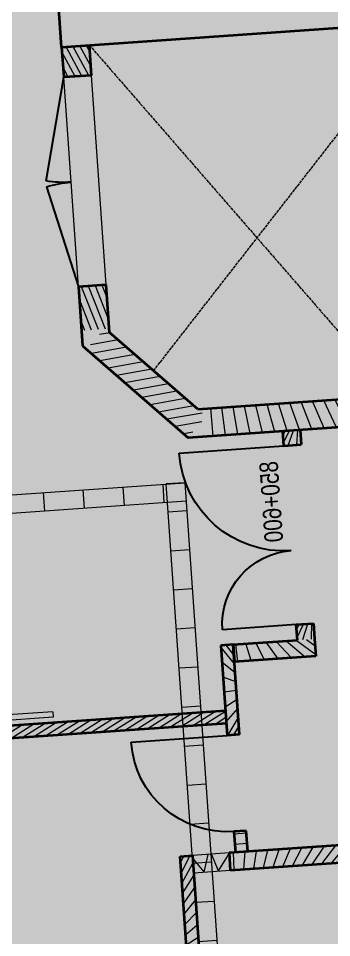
# Model space of a CAD drawing. Header units: millimetres. Extents: x 833941507 to 1669051331, y 817666127 to 1636299673.
# Drawn here: x 834513443 to 834515980, y 817993087 to 818000525 of the extents above; entities that cross this region are included whole.
import ezdxf

# ---------------------------------------------------------------- set-up
doc = ezdxf.new("R2010")
doc.units = ezdxf.units.MM
doc.header["$LTSCALE"] = 3
doc.linetypes.add('ACAD_ISO04W033', pattern=[10, 8, -1, 0, -1])
doc.linetypes.add('DASH', pattern=[0.35, 0.25, -0.1])
for name, color, linetype, lineweight in [('3A35X-MAGP-P-B01-0$0$UAJ-22INWA', 6, 'Continuous', 35), ('3A35X-MAGP-P-B01-0$0$UAJ-22INWA-h', 251, 'Continuous', 9), ('ACM921__', 6, 'Continuous', 0), ('Hatch (LTC&CB)', 252, 'Continuous', 35), ('UAJ-22INWA', 6, 'Continuous', 35), ('UAJ-22INWA-a', 1, 'Continuous', 13), ('UAJ-22INWA-h', 251, 'Continuous', 9), ('UAJ-23FLOR-a', 1, 'Continuous', 13), ('UAJ-23FLOR-h', 251, 'Continuous', 9), ('UAJ-24STAI-x', 9, 'ACAD_ISO04W033', 5), ('UAJ-32INFR', 7, 'Continuous', 25), ('UAJ-34RAIL-a', 1, 'Continuous', 13)]:
    doc.layers.add(name, color=color, linetype=linetype, lineweight=lineweight)
doc.layers.add('UAJ-01LAYO-$', color=32, linetype='Continuous', lineweight=5, plot=False)
doc.styles.add('3A35X-MAGP-P-ADR-B01-L1$0$Kowloon_standard', font='arial.ttf', dxfattribs={"width": 0.8, "height": 2})

# ---------------------------------------------------------------- blocks, each defined once
blk = doc.blocks.new('BOX_CUL_20171026')
at = {"layer": 'ACM921__', "linetype": 'DASH', "ltscale": 5}
blk.add_arc((834538.0260069832, 818000.6362612521), 29, 142.6489659040198, 183.9905017924145, dxfattribs=at)
at = {"layer": 'ACM921__', "ltscale": 25}
blk.add_arc((834538.0260069832, 818000.6362612521), 28.5, 142.6489659040198, 183.9905017924145, dxfattribs=at)
blk = doc.blocks.new('*U504')
at = {"layer": 'UAJ-22INWA-h'}
h = blk.add_hatch(dxfattribs=at)
h.set_pattern_fill('ANSI31', color=256, scale=20)
h.set_pattern_definition([(45, (24.99999839500106, -1536.293133563305), (-44.90128060534576, 44.90128060534577), [])])
h.paths.add_polyline_path([(-6.406935426639393e-09, -446.2567444980222), (4.279654604033567e-07, -90.03638809390009), (224.9999985206168, -90.03638831741819), (224.9999985630816, -446.2567443639122)])
at = {"layer": 'UAJ-22INWA'}
for p, q in [((1.443235569695867e-07, -475.0947731035319), (2.789538484719856e-07, -90.03638833231867)), ((224.9999985951226, -90.03638829242891), (224.9999985590912, -568.2914158027022))]:
    blk.add_line(p, q, dxfattribs=at)
blk.add_lwpolyline([(3.885034857376013e-06, -90.03638835585593), (225.0000024545234, -90.03638831711396)], dxfattribs=at)
blk = doc.blocks.new('*U505')
at = {"layer": 'UAJ-22INWA-h'}
h = blk.add_hatch(dxfattribs=at)
h.set_pattern_fill('ANSI31', color=256, scale=20)
h.set_pattern_definition([(45, (24.99999843939287, -1908.677825745343), (-44.90128060534576, 44.90128060534577), [])])
h.paths.add_polyline_path([(1.268081177840941e-07, -1563.74440148455), (3.391422183085524e-07, 655.0665767105877), (224.9999984317936, 655.0665764870698), (224.9999986962966, -1563.744401350439)])
at = {"layer": 'UAJ-22INWA'}
for p, q in [((2.797481392523666e-07, -1629.652176598899), (1.90130605108179e-07, 655.0665977624918)), ((224.9999985062994, 655.0665765066257), (224.9999986956201, -1722.844422027967))]:
    blk.add_line(p, q, dxfattribs=at)
blk.add_lwpolyline([(3.796211615281209e-06, 655.0665764486332), (225.0000023657001, 655.0665764873754)], dxfattribs=at)
blk = doc.blocks.new('*U653')
at = {"layer": 'UAJ-22INWA-h'}
h = blk.add_hatch(dxfattribs=at)
h.set_pattern_fill('ANSI31', color=256, scale=20)
h.set_pattern_definition([(45, (-100.0000043544773, 21528.00278022779), (-44.90128060534576, 44.90128060534577), [])])
h.paths.add_polyline_path([(-1.342319876584952e-06, 10760.19302278578), (-9.855999962837814e-07, 11767.8097584879), (99.99999710705137, 11767.80975818988), (99.99999722716865, 10760.19302284538)])
at = {"layer": 'UAJ-22INWA'}
for p, q in [((-1.193308264653581e-06, 10760.1930230242), (-1.134612984689123e-06, 11767.83285165061)), ((99.99999718155716, 11767.80975834583), (99.99999721226749, 10760.19295153243))]:
    blk.add_line(p, q, dxfattribs=at)
blk.add_lwpolyline([(2.471469400688875e-06, 11767.80975822595), (100.0000010409579, 11767.80975819018)], dxfattribs=at)
blk = doc.blocks.new('*U654')
at = {"layer": 'UAJ-22INWA-h'}
h = blk.add_hatch(dxfattribs=at)
h.set_pattern_fill('CAS_ISOLATIE', color=256, scale=150)
h.set_pattern_definition([(59.99999999999999, (0, 0), (-129.9038105676658, 75.00000000000001), []), (120, (0, 0), (-129.9038105676658, -74.99999999999997), [])])
h.paths.add_polyline_path([(0, 0), (300, 0), (300, 140.0000000000003), (0, 140.0000000000003)])
at = {"layer": 'UAJ-22INWA-a'}
blk.add_lwpolyline([(0, 0), (300, 0), (300, 140.0000000000003), (0, 140.0000000000003)], close=True, dxfattribs=at)
blk = doc.blocks.new('*U753')
at = {"layer": 'UAJ-22INWA-h'}
h = blk.add_hatch(dxfattribs=at)
h.set_pattern_fill('ANSI31', color=256, scale=20)
h.set_pattern_definition([(45, (24.99999756699799, 5409.500002336097), (-44.90128060534576, 44.90128060534577), [])])
h.paths.add_polyline_path([(-3.766871543575689e-07, 2659.878739722024), (-2.975738766508584e-08, 3749.621263585454), (224.999998062894, 3749.621263361937), (224.9999981928014, 2659.878739856135)])
at = {"layer": 'UAJ-22INWA'}
for p, q in [((224.999998133483, 3793.429924343459), (224.9999981779002, 2659.878739914005)), ((-2.332307271915709e-07, 2753.079274711238), (-1.758258016762377e-07, 3700.242596096994))]:
    blk.add_line(p, q, dxfattribs=at)
blk = doc.blocks.new('*U750')
at = {"layer": 'UAJ-23FLOR-h'}
h = blk.add_hatch(dxfattribs=at)
h.set_pattern_fill('ANSI31', color=256, scale=100, angle=315)
h.set_pattern_definition([(0, (-50.00000702234729, 42743.86962541776), (8.526512829121202e-14, 317.4999999999999), [])])
h.paths.add_polyline_path([(-1.905734308138562e-06, 15486.45353436497), (-2.951314741039823e-06, 28257.41609195645), (149.9999950025959, 28257.41609180066), (149.9999965250135, 15486.45353456681)])
at = {"layer": 'UAJ-22INWA-h'}
blk.add_lwpolyline([(-1.905734308138562e-06, 15486.45353436497), (149.9999965250135, 15486.45353447144)], dxfattribs=at)
at = {"layer": 'UAJ-23FLOR-h'}
for p, q in [((-1.75672269617618e-06, 15486.4535340831), (-3.100326352971195e-06, 28257.41609171803)), ((149.9999950771016, 28257.41630856804), (149.9999965101122, 15486.45560063905))]:
    blk.add_line(p, q, dxfattribs=at)
blk = doc.blocks.new('*U752')
at = {"layer": 'UAJ-23FLOR-h'}
h = blk.add_hatch(dxfattribs=at)
h.set_pattern_fill('ANSI31', color=256, scale=100, angle=315)
h.set_pattern_definition([(0, (-50.00000783039351, 50671.9913309471), (8.526512829121202e-14, 317.4999999999999), [])])
h.paths.add_polyline_path([(-2.960669718277131e-06, 24335.89192336768), (-2.841485212456973e-06, 27336.09940850583), (149.9999952494851, 27336.09940832728), (149.9999956071377, 24335.89192354675)])
at = {"layer": 'UAJ-22INWA-h'}
blk.add_lwpolyline([(-2.960669718277131e-06, 24335.89192336768), (149.9999956071377, 24335.89192345139)], dxfattribs=at)
at = {"layer": 'UAJ-23FLOR-h'}
for p, q in [((-2.811658106314749e-06, 24335.89192308581), (-2.990496824403588e-06, 27336.09940852315)), ((149.9999953239908, 27336.09962509466), (149.999995605665, 24185.69775755088))]:
    blk.add_line(p, q, dxfattribs=at)
blk = doc.blocks.new('*U764')
at = {"layer": 'UAJ-22INWA-h'}
h = blk.add_hatch(dxfattribs=at)
h.set_pattern_fill('ANSI31', color=256, scale=20)
h.set_pattern_definition([(45, (-60.00000478394236, 25130.61632382497), (-44.90128060534576, 44.90128060534577), [])])
h.paths.add_polyline_path([(-1.609992551721007e-06, 13005.59406988319), (-1.147392339362341e-06, 13125.02225496384), (139.999996945259, 13125.02225468965), (139.999996959496, 13005.59406996663)])
at = {"layer": 'UAJ-22INWA'}
for p, q in [((-1.460980939789636e-06, 13005.59407012161), (-1.296403951297469e-06, 13125.02225478845)), ((139.9999970197651, 13125.01969866817), (139.9999969445948, 13005.59369548023))]:
    blk.add_line(p, q, dxfattribs=at)
blk.add_lwpolyline([(-1.609992551721007e-06, 13005.59406988319), (139.999996959496, 13005.59406987127)], dxfattribs=at)
blk = doc.blocks.new('*U776')
at = {"layer": 'UAJ-22INWA-h'}
h = blk.add_hatch(dxfattribs=at)
h.set_pattern_fill('ANSI31', color=256, scale=20)
h.set_pattern_definition([(45, (-100.0000015105299, -2328.757411770603), (-44.90128060534576, 44.90128060534577), [])])
h.paths.add_polyline_path([(2.189131294016988e-07, -2336.378804842715), (2.971144681396254e-07, 1007.621394118), (99.99999838976584, 1007.621393819977), (99.99999878840165, -2336.37880478311)])
at = {"layer": 'UAJ-22INWA'}
for p, q in [((3.679247413330699e-07, -2336.378804604296), (1.481028562082542e-07, 1007.621393879582)), ((99.99999846427161, 1007.621393844966), (99.9999987735005, -2336.378804892915))]:
    blk.add_line(p, q, dxfattribs=at)
blk = doc.blocks.new('*U777')
at = {"layer": '3A35X-MAGP-P-B01-0$0$UAJ-22INWA-h'}
h = blk.add_hatch(dxfattribs=at)
h.set_pattern_fill('ANSI31', color=256, scale=20)
h.set_pattern_definition([(45, (-60.00000145213949, -3415.205028116439), (-44.90128060534576, 44.90128060534577), [])])
h.paths.add_polyline_path([(1.237235096596123e-07, -1537.870268742232), (5.21818719789735e-07, -877.3347582842223), (139.9999985433458, -877.3347586263419), (139.9999986220878, -1537.870268726724)])
at = {"layer": '3A35X-MAGP-P-B01-0$0$UAJ-22INWA'}
for p, q in [((139.9999986178516, -877.3347586013526), (139.9999986071866, -1537.870268836529)), ((2.727351215909834e-07, -1537.870268503814), (3.811517580127736e-07, -1017.334756640984))]:
    blk.add_line(p, q, dxfattribs=at)
for points in [[(3.978888116762391e-06, -877.3347585461781), (140.0000024772524, -877.3347586260377)], [(1.237235096596123e-07, -1537.870268742232), (139.9999986220878, -1537.870268822091)]]:
    blk.add_lwpolyline(points, dxfattribs=at)
blk = doc.blocks.new('*U778')
at = {"layer": 'UAJ-22INWA-h'}
h = blk.add_hatch(dxfattribs=at)
h.set_pattern_fill('ANSI31', color=256, scale=20)
h.set_pattern_definition([(45, (-100.0000015300878, -2164.693394466781), (-44.90128060534576, 44.90128060534577), [])])
h.paths.add_polyline_path([(1.990935061257915e-08, -667.013737959928), (4.765603307532729e-07, -497.6796554609653), (99.9999985692117, -497.6796557589889), (99.99999858939788, -667.0137379003236)])
at = {"layer": 'UAJ-22INWA'}
for p, q in [((1.689209625439503e-07, -667.0137377215094), (3.275487188219017e-07, -497.6796556993838)), ((99.99999864371748, -497.6796557339997), (99.99999857449671, -667.0137380101285))]:
    blk.add_line(p, q, dxfattribs=at)
blk.add_lwpolyline([(3.933629727725929e-06, -497.6796557229211), (100.0000025031183, -497.6796557586847)], dxfattribs=at)
blk = doc.blocks.new('*U907')
at = {"layer": 'UAJ-22INWA-h'}
h = blk.add_hatch(dxfattribs=at)
h.set_pattern_fill('ANSI31', color=256, scale=20)
h.set_pattern_definition([(45, (-60.00000165613753, -1107.31092452865), (-44.90128060534576, 44.90128060534577), [])])
h.paths.add_polyline_path([(1.321842546531116e-08, -610.8856659976877), (3.572015145891783e-07, 503.5747424910836), (139.9999984498529, 503.5747422169023), (139.999998582707, -610.8856659142413)])
at = {"layer": 'UAJ-22INWA'}
for p, q in [((1.622300373966823e-07, -610.8856657592692), (2.081899026397208e-07, 503.5747425561034)), ((139.9999985243587, 503.5747423912729), (139.9999985678371, -611.2363061094136))]:
    blk.add_line(p, q, dxfattribs=at)
for points in [[(3.814270911561835e-06, 503.5747422291273), (140.0000023837594, 503.5747422172061)], [(1.321842546531116e-08, -610.8856659976877), (139.999998582707, -610.885666009609)]]:
    blk.add_lwpolyline(points, dxfattribs=at)
blk = doc.blocks.new('D780')
at = {"layer": 'UAJ-32INFR'}
blk.add_line((0, 780.0000003576279), (-1.192092895507812e-07, 2.384185791015625e-07), dxfattribs=at)
blk.add_arc((-1.192092895507812e-07, 1.192092895507812e-07), 780, 0, 90, dxfattribs=at)
blk = doc.blocks.new('*U908')
at = {"layer": 'UAJ-22INWA-h'}
h = blk.add_hatch(dxfattribs=at)
h.set_pattern_fill('ANSI31', color=256, scale=20)
h.set_pattern_definition([(45, (-100.0000018233114, 295.0444893653494), (-44.90128060534576, 44.90128060534577), [])])
h.paths.add_polyline_path([(-9.326006988885638e-08, 282.3203447202864), (2.965061867143959e-07, 1012.724145690951), (99.99999838915755, 1012.724145392927), (99.99999847622846, 282.3203447798908)])
at = {"layer": 'UAJ-22INWA'}
for p, q in [((5.575154204251474e-08, 282.3203449587049), (1.474945747830247e-07, 1012.724145452532)), ((99.99999846366333, 1012.724145417917), (99.9999984613273, 282.3203446700859))]:
    blk.add_line(p, q, dxfattribs=at)
for points in [[(3.753575583687052e-06, 1012.724145428995), (100.0000023230641, 1012.724145393232)], [(-9.326006988885638e-08, 282.3203447202864), (99.99999847622846, 282.320344684523)]]:
    blk.add_lwpolyline(points, dxfattribs=at)
blk = doc.blocks.new('D1450')
at = {"layer": 'UAJ-32INFR'}
for p, q in [((-1.192092895507812e-07, 850.0000003576279), (-1.192092895507812e-07, 2.384185791015625e-07)), ((1449.999999880791, 1.192092895507812e-07), (1449.999999761581, 600))]:
    blk.add_line(p, q, dxfattribs=at)
for centre, radius, start, end in [((0, 1.192092895507812e-07), 849.9999999148953, 0, 90), ((1450, 0), 600.000000082874, 90, 180)]:
    blk.add_arc(centre, radius, start, end, dxfattribs=at)
at = {"layer": 'UAJ-01LAYO-$', "style": '3A35X-MAGP-P-ADR-B01-L1$0$Kowloon_standard', "width": 0.8}
blk.add_text('850+600', height=149.9999999999997, rotation=359.9985519998963, dxfattribs=at).set_placement((115.5759075880051, 58.63326179981232))
blk = doc.blocks.new('*U909')
at = {"layer": 'UAJ-22INWA-h'}
h = blk.add_hatch(dxfattribs=at)
h.set_pattern_fill('ANSI31', color=256, scale=20)
h.set_pattern_definition([(45, (-60.00000440909724, 21986.18759454235), (-44.90128060534576, 44.90128060534577), [])])
h.paths.add_polyline_path([(-1.422237858150766e-06, 11430.59352564819), (-9.60301917984907e-07, 11555.59406991621), (139.9999971323494, 11555.59406964203), (139.9999971472507, 11430.59352573164)])
at = {"layer": 'UAJ-22INWA'}
for p, q in [((-1.273226246219394e-06, 11430.59352588661), (-1.109313529920035e-06, 11555.59406974082)), ((139.9999972068555, 11555.59151362055), (139.9999971323495, 11430.59315124524))]:
    blk.add_line(p, q, dxfattribs=at)
blk.add_lwpolyline([(2.496767478987749e-06, 11555.59406965426), (140.000001066256, 11555.59406964233)], dxfattribs=at)
blk = doc.blocks.new('DA1700')
at = {"layer": 'UAJ-32INFR'}
for p, q in [((826.1355825662613, 199.9999997615814), (2.384185791015625e-07, 1.192092895507812e-07)), ((873.8644181489944, 199.9999997615814), (1700.000000476837, 1.192092895507812e-07))]:
    blk.add_line(p, q, dxfattribs=at)
for centre, start, end in [((2.384185791015625e-07, 1.192092895507812e-07), 0, 13.60896023366104), ((1700.000000476837, 1.192092895507812e-07), 166.391039766339, 180)]:
    blk.add_arc(centre, 850.0000001361083, start, end, dxfattribs=at)
blk = doc.blocks.new('*U910')
at = {"layer": 'UAJ-22INWA-h'}
h = blk.add_hatch(dxfattribs=at)
h.set_pattern_fill('ANSI31', color=256, scale=20)
h.set_pattern_definition([(45, (24.99999791799814, 2465.097921207412), (-44.90128060534576, 44.90128060534577), [])])
h.paths.add_polyline_path([(-2.515274672987289e-07, 1609.963612211544), (1.960830786629231e-07, 1855.13430996725), (224.9999982887344, 1855.134309743732), (224.9999983179611, 1609.963612345654)])
at = {"layer": 'UAJ-22INWA'}
for p, q in [((-1.025158553400846e-07, 1609.963611992396), (4.707146673155192e-08, 1855.134309728831)), ((224.9999983632402, 1855.134309768721), (224.9999983030599, 1609.963612161542))]:
    blk.add_line(p, q, dxfattribs=at)
blk.add_lwpolyline([(-2.515274672987289e-07, 1609.963612211544), (224.9999983179611, 1609.963612250287)], dxfattribs=at)
blk = doc.blocks.new('GBP-LTC-LB01')
at = {"layer": 'UAJ-23FLOR-h'}
h = blk.add_hatch(dxfattribs=at)
h.set_pattern_fill('EARTH,_O', color=256, scale=180, angle=45.00000010501341)
h.set_pattern_definition([(48.99890852053534, (834576001.761157, 818046085.3420337), (-112.7268618952272, 1612.510668059984), [1143, -1143]), (48.99890852053534, (834575678.2791204, 818046366.5514973), (-112.7268618952272, 1612.510668059984), [1143, -1143]), (48.99890852053534, (834575354.7970834, 818046647.760961), (-112.7268618952272, 1612.510668059984), [1143, -1143]), (138.9989085205353, (834575340.7062259, 818046849.3247945), (-1612.510668059984, -112.7268618952272), [1143, -1143]), (138.9989085205353, (834575621.9156895, 818047172.8068315), (-1612.510668059984, -112.7268618952272), [1143, -1143]), (138.9989085205353, (834575903.1251531, 818047496.2888683), (-1612.510668059984, -112.7268618952272), [1143, -1143])])
h.paths.add_polyline_path([(834572173.0526648, 818200349.1682475), (834310583.7401848, 818182062.0839702), (834331502.2393942, 817882831.6918911), (834364939.6873164, 817885169.2259957), (834473095.7001734, 818011283.5998719), (834480533.7001572, 818020120.3998857), (834485095.050147, 818025709.5498941), (834491375.7001324, 818033618.9999057), (834497063.4001188, 818041012.999916), (834493145.8001142, 818043678.6999089), (834512788.5000582, 818074029.2499447), (834518712.4500408, 818083675.2499557), (834526231.3000174, 818096325.0999695), (834534646.0499907, 818111073.0499848), (834545955.9999523, 818131981.3000056), (834557204.5999117, 818154198.8000262), (834564039.9998856, 818168496.8000388), (834570941.1648417, 818183576.4266495), (834578367.7999997, 818200696.3)])
h.paths.add_polyline_path([(834382131.3063979, 817956469.9755309), (834418268.7298656, 817958996.0684958), (834422062.4129677, 817963855.9029621), (834428403.0430198, 817964299.3786768), (834467239.2037573, 818010695.5815835), (834466445.2064853, 818021738.794587), (834476097.7213831, 818035709.0329579), (834485267.1005058, 818048983.1978921), (834487014.8928652, 818051460.4309663), (834497268.3342452, 818067303.4232484), (834492893.3757939, 818129890.0851053), (834448056.5937514, 818126755.6608665), (834416896.5816393, 818105052.1136897), (834382061.3702741, 818080788.9948437), (834386167.4497714, 818022059.1642565), (834377588.3843737, 818021459.4669156)], flags=16)
edge = h.paths.add_edge_path(flags=16)
edge.add_line((834540292.2872467, 818142076.0699883), (834533466.3205868, 818141614.1342163))
edge.add_line((834533466.3205867, 818141614.1342163), (834523258.01233, 818143862.7104174))
edge.add_line((834523258.01233, 818143862.7104174), (834525896.867722, 818155838.9349334))
edge.add_arc((834558382.4304729, 818267025.4493066), 115835.0239163238, 237.2183980957774, 253.7131265722631, ccw=False)
edge.add_line((834495664.9154892, 818169638.2526121), (834498267.5884769, 818132356.9750829))
edge.add_line((834498267.5884771, 818132356.9750829), (834496346.4194225, 818130135.0090942))
edge.add_line((834496346.4194226, 818130135.0090942), (834492879.879452, 818129892.6713651))
edge.add_line((834492879.8794518, 818129892.6713651), (834494229.5832878, 818110587.6218635))
edge.add_line((834494229.5832882, 818110587.6218635), (834496326.133695, 818110708.3844534))
edge.add_line((834496326.1336946, 818110708.3844534), (834498420.2073777, 818080753.5549031))
edge.add_line((834498420.2073779, 818080753.5549031), (834498046.1188868, 818080727.4032354))
edge.add_line((834498046.118887, 818080727.4032354), (834498254.5151165, 818077746.3837949))
edge.add_line((834498254.5151162, 818077746.3837949), (834503061.0860548, 818078082.4001414))
edge.add_line((834503061.0860548, 818078082.4001414), (834504979.5219883, 818081212.101532))
edge.add_line((834504979.5219884, 818081212.101532), (834509429.0185915, 818088470.9260026))
edge.add_line((834509429.0185914, 818088470.9260026), (834515217.1570119, 818097913.5886871))
edge.add_line((834515217.157012, 818097913.5886871), (834526067.4346461, 818116415.5426326))
edge.add_line((834526067.4346461, 818116415.5426326), (834532489.1994565, 818127888.6839589))
edge.add_line((834532489.1994562, 818127888.6839589), (834534830.89787, 818132146.3035389))
edge.add_line((834534830.8978701, 818132146.3035389), (834540292.2872465, 818142076.0699883))
h = blk.add_hatch(dxfattribs=at)
h.set_pattern_fill('EARTH,_O', color=256, scale=180, angle=45.00000010501341)
h.set_pattern_definition([(45.00000010501341, (-1082349.699177861, 54794.90315568447), (-2.96267069188616e-06, 1616.446101792448), [1143, -1143]), (45.00000010501341, (-1082652.782822503, 55097.98679921505), (-2.96267069188616e-06, 1616.446101792448), [1143, -1143]), (45.00000010501341, (-1082955.866467144, 55401.07044274564), (-2.96267069188616e-06, 1616.446101792448), [1143, -1143]), (135.0000001050134, (-1082955.866467515, 55603.12620546969), (-1616.446101792448, -2.96267069188616e-06), [1143, -1143]), (135.0000001050134, (-1082652.782823984, 55906.20985011128), (-1616.446101792448, -2.96267069188616e-06), [1143, -1143]), (135.0000001050134, (-1082349.699180454, 56209.29349475286), (-1616.446101792448, -2.96267069188616e-06), [1143, -1143])])
h.paths.add_polyline_path([(834669469.2548146, 818015499.1701102), (834651080.8176275, 818014213.7929552), (834651091.333055, 818014066.030459), (834669479.7621983, 818015351.5226754)], flags=16)
edge = h.paths.add_edge_path()
edge.add_arc((834611763.613195, 818123015.0723449), 22001.28373588376, 94.00071865262937, 118.6886834190998)
edge.add_line((834601201.8916234, 818142315.5004095), (834593918.3367147, 818141228.3801512))
edge.add_arc((834611768.400262, 818123014.0298539), 25502.69251264854, 93.99715914630349, 134.4212748451599, ccw=False)
edge.add_line((834609990.6837641, 818148454.6872638), (834618164.3568528, 818149025.8389109))
edge.add_line((834618164.3568528, 818149025.8389109), (834618408.292444, 818145534.9100552))
edge.add_line((834618408.292444, 818145534.9100552), (834616365.4114578, 818145392.1596863))
edge.add_line((834616365.4114578, 818145392.1596863), (834616609.385029, 818141900.6873076))
edge.add_line((834616609.385029, 818141900.6873076), (834611621.5474902, 818141552.1522465))
edge.add_line((834611621.5474902, 818141552.1522465), (834611377.6128702, 818145043.0672039))
edge.add_line((834611377.6128702, 818145043.0672039), (834610228.6059371, 818144962.7428077))
h.paths.add_polyline_path([(834673232.9366938, 818197365.8783082), (834607546.4897544, 818192773.8917836), (834599172.4998745, 818174435.3001034), (834588349.0999149, 818152374.5000834), (834578621.5499489, 818133890.6500655), (834568418.2999822, 818115665.3000468), (834556456.700019, 818095618.300025), (834546606.4000474, 818080041.600007), (834532219.3000866, 818058623.7499806), (834523692.1501086, 818046595.7499651), (834515683.5001286, 818035708.4999502), (834508244.2001468, 818025929.8999366), (834500656.3001646, 818016266.0999228), (834489786.8001888, 818002934.0999027), (834483448.3002025, 817995421.2998908), (834478637.6002128, 817989841.6998823), (834458453.7502539, 817967379.2998452), (834441506.4997879, 817949096.357832), (834383075.7479855, 817886437.0757562), (834482026.687943, 817893354.5055006), (834551919.0356153, 817920008.6018127), (834634905.1297382, 817930637.1330649), (834634022.9972101, 817939309.3515325), (834633770.0685325, 817941795.8857912), (834633577.6912351, 817943687.0236263), (834508697.0405153, 817930983.6118022), (834507053.464672, 817930191.4384525), (834506409.4608335, 817939426.9553951), (834507656.9383341, 817945566.7269546), (834503417.0808368, 818006767.0327235), (834503064.3680854, 818011762.6720035), (834514052.9096247, 818025791.9353799), (834520784.6504849, 818034889.3491884), (834526318.8615147, 818042436.9444461), (834532381.6860782, 818050705.6283545), (834536345.7196504, 818056472.6778568), (834542258.4127678, 818065225.6191521), (834550405.86193, 818077286.9078631), (834561578.9964366, 818095001.9633045), (834574522.6610527, 818117080.0346472), (834587768.8781933, 818140310.2095475), (834609774.1305691, 818143594.9757913), (834610001.9653326, 818140335.8947712), (834634252.5395212, 818142031.4686226), (834636806.8958616, 818105492.469254), (834642791.4816118, 818105913.7478601), (834646278.5594581, 818056032.5832597), (834640293.170484, 818055614.1586573), (834643382.3380679, 818011424.9081372), (834641138.4146172, 818011267.9554363), (834645775.7848747, 817944927.8676329), (834639048.3570181, 817944243.5239328), (834640362.1165634, 817931328.1108725), (834651070.3910474, 817932706.91456), (834650587.6677916, 817936476.1291044), (834685105.7378002, 817940896.8578628), (834685588.4610578, 817937127.6433052), (834691373.7890701, 817937868.5701854)])
at = {"layer": 'UAJ-23FLOR-a'}
for p, q in [((834513929.45347, 817998352.0055029), (834513810.9103744, 818000047.8673886)), ((834514153.9122103, 817998367.6970527), (834514035.3572884, 818000063.5581115))]:
    blk.add_line(p, q, dxfattribs=at)
at = {"layer": 'UAJ-24STAI-x'}
for p, q in [((834514538.1599169, 817997672.8688298), (834516741.0408508, 818000498.4837393)), ((834514018.2601681, 818000308.122737), (834516486.4010079, 817997473.3519182, 8.754432190046492e-08))]:
    blk.add_line(p, q, dxfattribs=at)
at = {"layer": 'UAJ-34RAIL-a'}
for p, q in [((834513722.8840128, 817994914.5868018), (834510415.9495949, 817994683.4050294)), ((834513722.8840128, 817994914.5868018), (834513726.0222197, 817994869.6963612)), ((834513726.0222197, 817994869.6963612), (834510463.9782419, 817994641.6527953))]:
    blk.add_line(p, q, dxfattribs=at)
at = {"ltscale": 10, "xscale": 1000, "yscale": 1000, "zscale": 1000}
blk.add_blockref('BOX_CUL_20171026', (0, 0), dxfattribs=at)
at = {"rotation": 183.9985892687649}
blk.add_blockref('*U654', (834515152.1402317, 817993772.184775), dxfattribs=at)
at = {"layer": '3A35X-MAGP-P-B01-0$0$UAJ-22INWA', "rotation": 273.9978931397705}
blk.add_blockref('*U777', (834516717.8728445, 817995565.4307564), dxfattribs=at)
at = {"layer": 'UAJ-22INWA', "xscale": -1}
for name, p, rotation in [('*U910', (834514147.633236, 817998457.5142319), 3.998949843894391), ('*U504', (834514147.633236, 817998457.514232), 3.998949843894391), ('*U753', (834516973.2997899, 817995555.9289178), 48.99859130821668), ('*U908', (834515254.370828, 817994447.9739387), 3.999206786820126), ('*U776', (834512790.286263, 817994759.2002939), 93.99920677917413), ('*U778', (834515254.370828, 817994447.9739388), 3.999206786820126), ('*U907', (834515771.30068, 817993675.1357216), 273.9989498441466)]:
    blk.add_blockref(name, p, dxfattribs=dict(at, rotation=rotation))
at = {"layer": 'UAJ-22INWA'}
for name, p, rotation in [('*U505', (834516521.247579, 817997475.8165747), 273.9989498644076), ('*U764', (834516500.1532199, 817984091.7374039), 3.998949845255298), ('*U909', (834516500.1532199, 817984091.7374038), 3.998949845255298), ('*U653', (834515573.4291387, 817982005.1083121), 3.998949845255298)]:
    blk.add_blockref(name, p, dxfattribs=dict(at, rotation=rotation))
at = {"layer": 'UAJ-23FLOR-a', "lineweight": 20}
for name, p, rotation in [('*U752', (834487521.539831, 817994861.4124142), 273.9989085240808), ('*U750', (834513711.1001008, 818012216.5127258), 183.998908524081)]:
    blk.add_blockref(name, p, dxfattribs=dict(at, rotation=rotation))
at = {"layer": 'UAJ-32INFR', "xscale": -1}
for name, p, rotation in [('DA1700', (834513810.9103745, 818000047.867389), 93.99855026333543), ('D1450', (834515593.1775968, 817997065.6678926), 93.99854999236986), ('D780', (834515134.923412, 817994722.6324916), 93.9985500252307)]:
    blk.add_blockref(name, p, dxfattribs=dict(at, rotation=rotation))
blk = doc.blocks.new('GBP-STR-B01-L2')
at = {"layer": 'UAJ-22INWA'}
for points in [[(834513793.7892959, 818000292.4397624), (834513735.9071958, 818001120.4190283), (834514035.176809, 818001141.3402696), (834514072.1376691, 818000612.6306175)], [(834513793.7892957, 818000292.4397622), (834517728.6318843, 818000567.5154444), (834517693.7631481, 818001066.2981304), (834516851.373235, 818001007.4086182)]]:
    blk.add_lwpolyline(points, dxfattribs=at)

msp = doc.modelspace()

# ---------------------------------------------------------------- hatches: boundary and pattern name
at = {"layer": 'Hatch (LTC&CB)'}
h = msp.add_hatch(dxfattribs=at)
h.set_pattern_fill('ANSI38', color=256, scale=100)
h.set_pattern_definition([(318.9998376927443, (834479093.7342951, 818230174.1493032), (208.2994204990571, 239.6197016519238), []), (48.99983769274426, (834479093.7342951, 818230174.1493032), (176.9791393461904, 687.5388238029047), [793.75, -476.25])])
edge = h.paths.add_edge_path()
edge.add_line((834601196.1932279, 818142314.5248821), (834603754.2640262, 818142696.3710381))
edge.add_line((834603754.2640262, 818142696.3710381), (834603901.899728, 818141707.3292294))
edge.add_line((834603901.899728, 818141707.3292294), (834603810.4683098, 818141693.6886882))
edge.add_arc((834611763.2944388, 818123016.3620529), 20299.99935169609, 113.0643579575305, 141.3575808429331)
edge.add_line((834595907.8101043, 818135692.8596053), (834595395.44903, 818135656.8608108))
edge.add_line((834595395.44903, 818135656.8608108), (834583111.7173193, 818114341.0318873))
edge.add_line((834583111.7173193, 818114341.0318873), (834578121.5842528, 818106513.8910732))
edge.add_line((834578121.5842528, 818106513.8910732), (834575731.6542978, 818102809.499759))
edge.add_line((834575731.6542978, 818102809.499759), (834574387.4489166, 818100725.9814435))
edge.add_line((834574387.4489166, 818100725.9814435), (834573113.9765022, 818098752.0992287))
edge.add_line((834573113.9765022, 818098752.0992287), (834573145.2547638, 818098730.6477773))
edge.add_line((834573145.2547638, 818098730.6477773), (834569989.114683, 818093770.2015171))
edge.add_line((834569989.114683, 818093770.2015171), (834566534.9997851, 818088385.676982))
edge.add_line((834566534.9997851, 818088385.676982), (834566514.0877519, 818088398.2967066))
edge.add_line((834566514.0877519, 818088398.2967066), (834558743.6087797, 818076256.6317656))
edge.add_line((834558743.6087797, 818076256.6317656), (834557653.4005865, 818074495.7072132))
edge.add_line((834557653.4005865, 818074495.7072132), (834553498.9169745, 818068288.5571573))
edge.add_line((834553498.9169745, 818068288.5571573), (834548580.861871, 818060932.1282293))
edge.add_line((834548580.861871, 818060932.1282293), (834544328.2635252, 818054726.3367485))
edge.add_line((834544328.2635252, 818054726.3367485), (834544332.1488035, 818054704.6644962))
edge.add_line((834544332.1488035, 818054704.6644962), (834540324.5978602, 818048716.6949816))
edge.add_line((834540324.5978602, 818048716.6949816), (834541041.3244038, 818048232.540333))
edge.add_line((834541041.3244038, 818048232.540333), (834540089.7288045, 818046823.8296406))
edge.add_line((834540089.7288045, 818046823.8296406), (834539737.5511322, 818047061.7285419))
edge.add_line((834539737.5511322, 818047061.7285419), (834533115.7546033, 818038377.7374016))
edge.add_line((834533115.7546033, 818038377.7374016), (834515220.9619001, 818015146.6305978))
edge.add_arc((834538026.0069846, 818000636.2612507), 27029.99999804167, 147.5322628657497, 176.1870880981713)
edge.add_line((834511055.837681, 818002433.7226919), (834511444.9861017, 817996891.2334589))
edge.add_line((834511444.9861017, 817996891.2334589), (834511474.1084727, 817996474.6528435))
edge.add_line((834511474.1084727, 817996474.6528435), (834508641.2167096, 817996276.6106825))
edge.add_line((834508641.2167096, 817996276.6106825), (834508910.6816144, 817992422.053122))
edge.add_line((834508910.6816144, 817992422.053122), (834511353.3752296, 817992955.9577066))
edge.add_line((834511353.3752296, 817992955.9577066), (834513357.6638721, 817964213.0085849))
edge.add_line((834513357.6638721, 817964213.0085849), (834513308.9477361, 817964209.6026397))
edge.add_line((834513308.9477361, 817964209.6026397), (834513879.4049544, 817955918.7523347))
edge.add_line((834513879.4049544, 817955918.7523347), (834514876.6139696, 817955988.4575205))
edge.add_line((834514876.6139696, 817955988.4575205), (834515053.0661077, 817953464.409199))
edge.add_arc((834528221.0653924, 817954382.9922421), 13199.99999874826, 183.9904169536054, 259.8372334186261)
edge.add_line((834525891.9897077, 817941390.0939349), (834525974.5254321, 817940578.7091386))
edge.add_line((834525974.5254321, 817940578.7091386), (834555356.336757, 817943567.4939791))
edge.add_line((834555356.336757, 817943567.4939791), (834594711.6949315, 817947570.8029128))
edge.add_line((834594711.6949315, 817947570.8029128), (834594754.1988673, 817947152.9591447))
edge.add_line((834594754.1988673, 817947152.9591447), (834616096.9028597, 817949323.9834652))
edge.add_line((834616096.9028597, 817949323.9834652), (834631854.2065201, 817950926.8492302))
edge.add_line((834631854.2065201, 817950926.8492302), (834631836.7081357, 817951177.1563083))
edge.add_line((834631836.7081357, 817951177.1563083), (834639760.382062, 817951731.0818821))
edge.add_line((834639760.382062, 817951731.0818821), (834640506.9704407, 817944391.5874598))
edge.add_line((834640506.9704407, 817944391.5874598), (834508703.5709968, 817930984.2761916))
edge.add_line((834508703.5709968, 817930984.2761916), (834508663.5146245, 817930982.1632618))
edge.add_line((834508663.5146245, 817930982.1632618), (834507053.4646711, 817930191.4384522))
edge.add_line((834507053.4646711, 817930191.4384522), (834506409.4608326, 817939426.9553951))
edge.add_line((834506409.4608326, 817939426.9553951), (834507674.9508276, 817945699.3234407))
edge.add_line((834507674.9508276, 817945699.3234407), (834503067.5031257, 818011766.6800821))
edge.add_line((834503067.5031257, 818011766.6800821), (834515005.9420724, 818027008.3036696))
edge.add_line((834515005.9420724, 818027008.3036696), (834526318.8603592, 818042436.9452374))
edge.add_line((834526318.8603592, 818042436.9452374), (834533248.4343333, 818051887.545926))
edge.add_line((834533248.4343333, 818051887.545926), (834545204.9352987, 818069586.3738981))
edge.add_line((834545204.9352987, 818069586.3738981), (834551695.4067936, 818079200.6226892))
edge.add_line((834551695.4067936, 818079200.6226892), (834551700.6621838, 818079300.5666262))
edge.add_line((834551700.6621838, 818079300.5666262), (834554860.111537, 818084257.5104706))
edge.add_line((834554860.111537, 818084257.5104706), (834556162.9385583, 818086301.5433419))
edge.add_line((834556162.9385583, 818086301.5433419), (834561579.1108731, 818095002.152886))
edge.add_line((834561579.1108731, 818095002.152886), (834564610.1881032, 818100023.5882319))
edge.add_line((834564610.1881032, 818100023.5882319), (834566711.8413072, 818103505.2825594))
edge.add_line((834566711.8413072, 818103505.2825594), (834567220.9571147, 818104369.6755948))
edge.add_line((834567220.9571147, 818104369.6755948), (834571219.8492384, 818111331.3275263))
edge.add_line((834571219.8492384, 818111331.3275263), (834579233.5847297, 818125278.3035975))
edge.add_line((834579233.5847297, 818125278.3035975), (834584805.1873057, 818135090.7915635))
edge.add_line((834584805.1873057, 818135090.7915635), (834587768.4359322, 818140310.1481816))
edge.add_line((834587768.4359322, 818140310.1481816), (834593953.3663634, 818141233.3798261))
edge.add_arc((834611682.4142298, 818123278.8372545), 25232.61257183928, 93.84603158733529, 134.6379365759465, ccw=False)
edge.add_line((834609989.9237372, 818148454.6235011), (834618164.07139, 818149025.8201461))
edge.add_line((834618164.07139, 818149025.8201461), (834618408.0113981, 818145534.900405))
edge.add_line((834618408.0113981, 818145534.900405), (834616365.1302586, 818145392.1522276))
edge.add_line((834616365.1302586, 818145392.1522276), (834616609.1098313, 818141900.6663029))
edge.add_line((834616609.1098313, 818141900.6663029), (834611621.272795, 818141552.1240568))
edge.add_line((834611621.272795, 818141552.1240568), (834611377.3331451, 818145043.038663))
edge.add_arc((834611845.1982398, 818122938.1113777), 22109.8780646978, 91.21252121934131, 118.7925777614652)
h = msp.add_hatch(color=256, dxfattribs=at)
h.dxf.hatch_style = 1
edge = h.paths.add_edge_path()
edge.add_line((834513358.8255653, 817964213.0958437), (834514805.289499, 817964314.2087176))
edge.add_line((834514805.289499, 817964314.2087176), (834514905.3200586, 817962883.3180938))
edge.add_line((834514905.3200586, 817962883.3180938), (834522015.978077, 817959924.652822))
edge.add_line((834522015.978077, 817959924.652822), (834527599.8251551, 817958234.8488646))
edge.add_line((834527599.8251551, 817958234.8488646), (834531627.4143353, 817957331.9568794))
edge.add_line((834531627.4143353, 817957331.9568794), (834538597.7298516, 817957185.7983224))
edge.add_line((834538597.7298516, 817957185.7983224), (834550283.8357514, 817958000.7096148))
edge.add_line((834550283.8357514, 817958000.7096148), (834576164.2493855, 817960699.3094033))
edge.add_arc((834571429.6622454, 818001700.8842118), 41274.02878520934, 276.5869590863181, 289.1047787767843)
edge.add_line((834584938.5161443, 817962700.1621864), (834585387.4425285, 817962731.4429674))
edge.add_line((834585387.4425285, 817962731.4429674), (834585119.4098338, 817966565.5387688))
edge.add_line((834585119.4098338, 817966565.5387688), (834584671.7451953, 817966534.2435784))
edge.add_line((834584671.7451953, 817966534.2435784), (834582845.2183245, 817993361.8909639))
edge.add_line((834582845.2183245, 817993361.8909639), (834584586.6638896, 817993483.6330193))
edge.add_line((834584586.6638896, 817993483.6330193), (834584565.213575, 817993788.1730142))
edge.add_line((834584565.213575, 817993788.1730142), (834583546.5970082, 817993716.9697903))
edge.add_line((834583546.5970082, 817993716.9697903), (834579511.6160775, 818051438.2750045))
edge.add_line((834579511.6160775, 818051438.2750045), (834571357.0710046, 818050868.2097193))
edge.add_line((834571357.0710046, 818050868.2097193), (834571728.4182211, 818045556.2424893))
edge.add_line((834571728.4182211, 818045556.2424893), (834551420.9984901, 818044136.5981159))
edge.add_line((834551420.9984901, 818044136.5981159), (834550915.3577757, 818053251.1485702))
edge.add_line((834550915.3577757, 818053251.1485702), (834550067.4300342, 818053191.871879))
edge.add_line((834550067.4300342, 818053191.871879), (834547980.3444077, 818050328.438814))
edge.add_line((834547980.3444077, 818050328.438814), (834547993.7177736, 818050137.13641))
edge.add_line((834547993.7177736, 818050137.13641), (834537098.7629538, 818035335.0755486))
edge.add_line((834537098.7629538, 818035335.0755486), (834533115.7546033, 818038377.7374016))
edge.add_line((834533115.7546033, 818038377.7374016), (834521762.7749052, 818023639.2440152))
edge.add_line((834521762.7749052, 818023639.2440152), (834515226.3537949, 818015153.6303818))
edge.add_arc((834538313.0684212, 818000540.4627358), 27322.90359548846, 147.6674701204294, 176.0266741615715)
edge.add_line((834511055.837681, 818002433.7226919), (834511474.1084727, 817996474.6528435))
edge.add_line((834511474.1084727, 817996474.6528435), (834508641.2167096, 817996276.6106824))
edge.add_line((834508641.2167096, 817996276.6106824), (834508910.6816144, 817992422.053122))
edge.add_line((834508910.6816144, 817992422.053122), (834511349.4456573, 817992955.0988119))
edge.add_line((834511349.4456573, 817992955.0988119), (834511354.850605, 817992876.5974088))
edge.add_line((834511354.850605, 817992876.5974088), (834513358.6562476, 817964213.0840075))
edge.add_line((834513358.6562476, 817964213.0840075), (834513358.8255653, 817964213.0958437))

# ---------------------------------------------------------------- block references
for name in ['GBP-LTC-LB01', 'GBP-STR-B01-L2']:
    msp.add_blockref(name, (0, 0))

doc.saveas('drawing.dxf')
